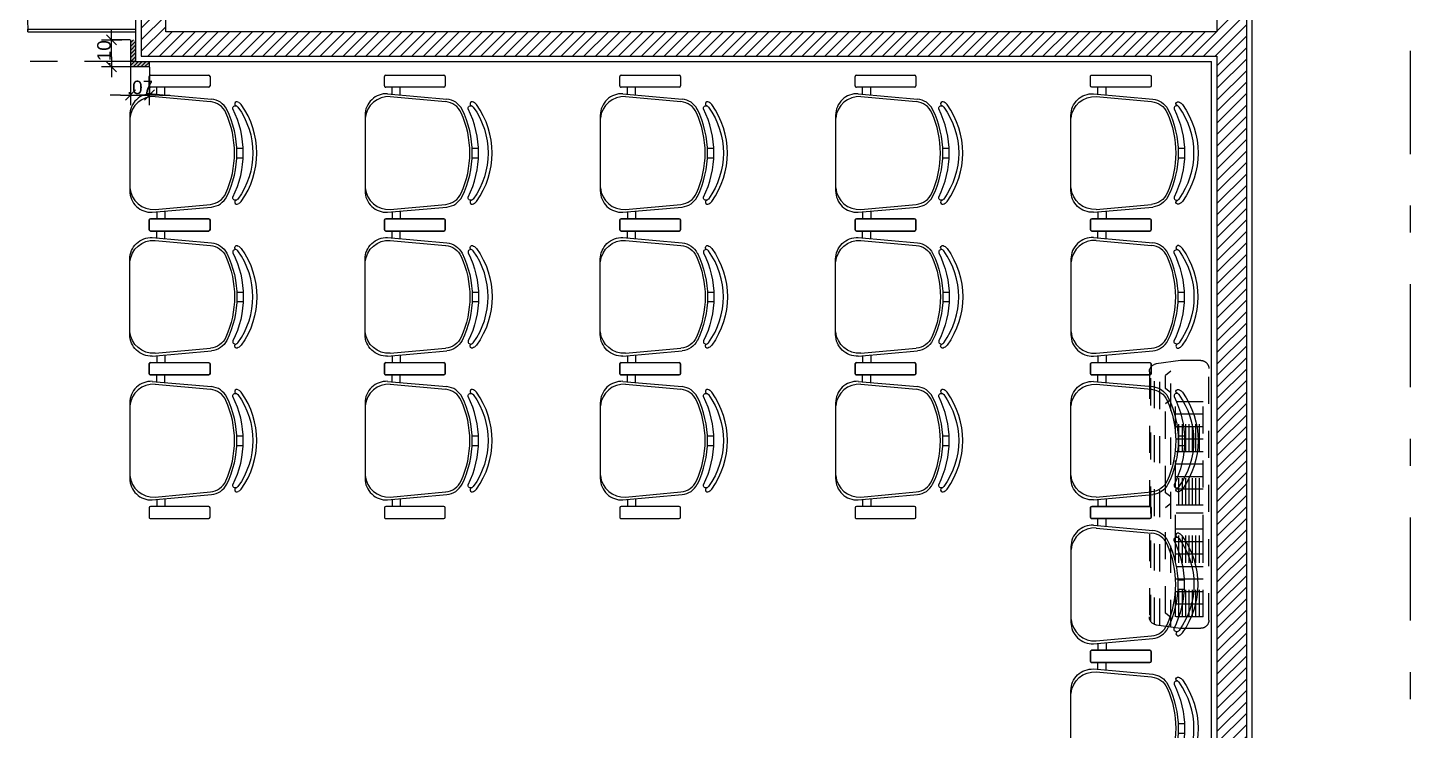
# Model space of a CAD drawing. Header units: millimetres. Extents: x 1999 to 2304, y 1614 to 1800.
# Drawn here: x 2213.6 to 2218.71, y 1625.58 to 1628.18 of the extents above; entities that cross this region are included whole.
import ezdxf

# ---------------------------------------------------------------- set-up
doc = ezdxf.new("R2010")
doc.units = ezdxf.units.MM
doc.header["$LTSCALE"] = 0.03
doc.header["$PDMODE"] = 34
doc.linetypes.add('DASHDOT', pattern=[25.4, 12.7, -6.35, 0, -6.35])
doc.linetypes.add('HIDDEN', pattern=[9.525, 6.35, -3.175])
for name, color, linetype in [('Ar condicionado', 3, 'Continuous'), ('BANCADAS', 5, 'Continuous'), ('COTA Especificações', 250, 'Continuous'), ('Esquadrias', 3, 'Continuous'), ('Layout', 6, 'Continuous'), ('PL1', 1, 'Continuous'), ('Projeção', 250, 'HIDDEN')]:
    doc.layers.add(name, color=color, linetype=linetype)
doc.styles.get("Standard").update_dxf_attribs({"font": 'arial.ttf'})
doc.dimstyles.new('TICK01', dxfattribs={"dimscale": 0, "dimtxt": 2, "dimasz": 1.5, "dimexe": 0.18, "dimexo": 0.06, "dimgap": 0.09, "dimtad": 1, "dimzin": 4, "dimdsep": 46, "dimtxsty": 'Standard', "dimblk": 'TICK1', "dimcen": 0.09, "dimclrd": 256, "dimclre": 256, "dimclrt": 4, "dimaunit": 1, "dimadec": 0, "dimazin": 0, "dimtfac": 1, "dimtix": 1, "dimtmove": 2, "dimatfit": 3, "dimldrblk": 'TICK1', "dimfxl": 1, "dimtolj": 1, "dimtzin": 12, "dimarcsym": 0})

# ---------------------------------------------------------------- blocks, each defined once
blk = doc.blocks.new('CADEIRA_03_PL')
at = {"layer": 'Layout', "color": 250, "linetype": 'ByBlock'}
for p, q in [((-0.0175, 0.1611), (-0.0175, 0.1846)), ((0.0175, 0.1611), (0.0175, 0.1846)), ((-0.2087, -0.1414), (-0.1898, 0.0632)), ((0.2087, -0.1414), (0.1898, 0.0632)), ((-0.2158, -0.105), (-0.2433, -0.105)), ((-0.2171, -0.135), (-0.2433, -0.135)), ((0.2158, -0.105), (0.2433, -0.105)), ((0.2171, -0.135), (0.2433, -0.135))]:
    blk.add_line(p, q, dxfattribs=at)
at = {"layer": 'Layout', "color": 5, "linetype": 'ByBlock'}
for p, q in [((-0.2883, -0.158), (-0.2883, 0.057)), ((-0.2833, 0.062), (-0.2483, 0.062)), ((-0.2433, 0.057), (-0.2433, -0.158)), ((0.2433, 0.057), (0.2433, -0.158)), ((0.2833, 0.062), (0.2483, 0.062)), ((0.2883, -0.158), (0.2883, 0.057)), ((-0.2483, -0.163), (-0.2833, -0.163)), ((0.2483, -0.163), (0.2833, -0.163))]:
    blk.add_line(p, q, dxfattribs=at)
at = {"layer": 'Layout', "linetype": 'ByBlock'}
for p, q in [((-0.2192, -0.1514), (-0.1996, 0.0673)), ((0.2192, -0.1514), (0.1996, 0.0673)), ((-0.1393, -0.235), (0.1393, -0.235))]:
    blk.add_line(p, q, dxfattribs=at)
at = {"layer": 'Layout', "color": 5, "linetype": 'ByBlock'}
blk.add_lwpolyline([(0.1631, 0.1462, 0.237888), (-0.1631, 0.1462, -0.605717), (-0.1738, 0.1603, -0.122717), (-0.17, 0.165, -0.323529), (0.17, 0.165, -0.122717), (0.1738, 0.1603, -0.605717)], format="xyb", close=True, dxfattribs=at)
blk.add_lwpolyline([(-0.17, 0.165, -0.323529), (0.17, 0.165, -0.122717), (0.1738, 0.1603, -0.605717), (0.1631, 0.1462, 0.237888), (-0.1631, 0.1462, -0.605717), (-0.1738, 0.1603)], format="xyb", dxfattribs=at)
for centre, radius, start, end in [((0, -0.0702), 0.3052, 54.1238, 125.8762), ((-0.1819, 0.1611), 0.00782, 134.6745, 330.1891), ((-0.1625, 0.155), 0.0275, 126.5429, 154.8545), ((-0.1625, 0.155), 0.0125, 126.8699, 154.8545), ((0.1819, 0.1611), 0.00782, 209.8109, 45.3255), ((0.1625, 0.155), 0.0275, 25.1455, 53.4571), ((-0.2833, 0.057), 0.005, 90, 180), ((-0.2483, 0.057), 0.005, 0, 90), ((0.2483, 0.057), 0.005, 90, 180), ((0.2833, 0.057), 0.005, 0, 90), ((-0.2833, -0.158), 0.005, 180, 270), ((-0.2483, -0.158), 0.005, 270, 0), ((0.2483, -0.158), 0.005, 180, 270), ((0.2833, -0.158), 0.005, 270, 0)]:
    blk.add_arc(centre, radius, start, end, dxfattribs=at)
at = {"layer": 'Layout', "linetype": 'ByBlock'}
for centre, radius, start, end in [((0, -0.2007), 0.3622, 63.6047, 116.3953), ((-0.1299, 0.061), 0.07, 116.3953, 174.8788), ((0.1299, 0.061), 0.07, 5.1212, 63.6047), ((-0.1393, -0.155), 0.08, 177.4308, 270), ((0.1393, -0.155), 0.08, 270, 2.5692)]:
    blk.add_arc(centre, radius, start, end, dxfattribs=at)
at = {"layer": 'Layout', "color": 250, "linetype": 'ByBlock'}
for centre, radius, start, end in [((-0.1201, 0.0568), 0.07, 114.2639, 174.7001), ((0, -0.2096), 0.3622, 65.7361, 114.2639), ((0.1201, 0.0568), 0.07, 5.2999, 65.7361), ((-0.1202, -0.1464), 0.0887, 176.7478, 264.4075), ((0.1202, -0.1464), 0.0887, 275.5925, 3.2522)]:
    blk.add_arc(centre, radius, start, end, dxfattribs=at)
blk = doc.blocks.new('porta de vidro.80.01')
at = {"layer": 'Esquadrias', "color": 6}
for p, q in [((-0.0449, -0.025), (-0.0449, 0.025)), ((-0.0449, 0.025), (-0.0419, 0.025)), ((-0.0289, 0.025), (-0.0319, 0.025)), ((-0.0289, -0.025), (-0.0289, 0.025)), ((-0.0419, -0.025), (-0.0449, -0.025)), ((-0.0289, -0.025), (-0.0319, -0.025))]:
    blk.add_line(p, q, dxfattribs=at)
at = {"layer": 'Esquadrias'}
blk.add_lwpolyline([(-0.0318, 0.7632), (-0.0319, -0.0368), (-0.0419, -0.0368), (-0.0418, 0.7632)], close=True, dxfattribs=at)
at = {"layer": 'Esquadrias', "color": 6}
for points in [[(-0.0462, -0.0048), (-0.0449, -0.0048), (-0.0449, 0.0048), (-0.0462, 0.0048)], [(-0.0277, -0.0048), (-0.0289, -0.0048), (-0.0289, 0.0048), (-0.0277, 0.0048)]]:
    blk.add_lwpolyline(points, close=True, dxfattribs=at)
blk.add_circle((-0.0368, 0), 0.00294, dxfattribs=at)
at = {"layer": 'Esquadrias', "color": 250}
for centre, radius, start, end in [((-0.0367, 0), 0.7633, 90.3775, 179.9991), ((-0.0375, 0.0004), 0.0375, 278.5833, 359.4644)]:
    blk.add_arc(centre, radius, start, end, dxfattribs=at)
blk = doc.blocks.new('ar projeção.01')
at = {"layer": 'Projeção', "ltscale": 0.5}
for p, q in [((-0.4525, -0.0212), (-0.4525, -0.123)), ((-0.4525, -0.0212), (-0.175, -0.0212)), ((-0.4525, -0.0344), (-0.07, -0.0344)), ((-0.4525, -0.0484), (-0.07, -0.0484)), ((-0.4062, -0.0212), (-0.4062, -0.123)), ((-0.36, -0.0212), (-0.36, -0.123)), ((-0.3137, -0.0212), (-0.3137, -0.123)), ((-0.2675, -0.0212), (-0.2675, -0.123)), ((-0.2212, -0.0212), (-0.2212, -0.123)), ((-0.175, -0.0212), (0.3425, -0.0212)), ((-0.175, -0.0212), (-0.175, -0.123)), ((-0.1287, -0.0212), (-0.1287, -0.123)), ((-0.07, -0.0212), (-0.07, -0.123)), ((-0.04, -0.0212), (-0.04, -0.123)), ((-0.04, -0.0344), (0.3425, -0.0344)), ((-0.04, -0.0484), (0.3425, -0.0484)), ((0.0188, -0.0212), (0.0188, -0.123)), ((0.065, -0.0212), (0.065, -0.123)), ((0.1113, -0.0212), (0.1113, -0.123)), ((0.1575, -0.0212), (0.1575, -0.123)), ((0.2038, -0.0212), (0.2038, -0.123)), ((0.25, -0.0212), (0.25, -0.123)), ((0.2963, -0.0212), (0.2963, -0.123)), ((0.3425, -0.0212), (0.3425, -0.123)), ((-0.4525, -0.0605), (-0.07, -0.0605)), ((-0.4525, -0.073), (-0.07, -0.073)), ((-0.4525, -0.0855), (-0.07, -0.0855)), ((-0.4525, -0.098), (-0.07, -0.098)), ((-0.04, -0.0605), (0.3425, -0.0605)), ((-0.04, -0.073), (0.3425, -0.073)), ((-0.04, -0.0855), (0.3425, -0.0855)), ((-0.04, -0.098), (0.3425, -0.098)), ((-0.4902, -0.14), (0.4902, -0.14)), ((-0.455, -0.14), (-0.4395, -0.1602)), ((-0.4525, -0.1105), (-0.07, -0.1105)), ((-0.4525, -0.123), (-0.175, -0.123)), ((-0.175, -0.123), (0.3425, -0.123)), ((-0.0341, -0.14), (-0.0495, -0.1602)), ((-0.04, -0.1105), (0.3425, -0.1105)), ((-0.0096, -0.14), (0.0059, -0.1602)), ((0.3504, -0.14), (0.335, -0.1602)), ((0.3756, -0.14), (0.391, -0.1602)), ((0.455, -0.14), (0.4395, -0.1602)), ((-0.4845, -0.1812), (0.4845, -0.1812)), ((-0.481, -0.2009), (0.481, -0.2009)), ((-0.4395, -0.1602), (-0.0495, -0.1602)), ((0.0059, -0.1602), (0.335, -0.1602)), ((0.391, -0.1602), (0.4395, -0.1602)), ((-0.4709, -0.2141), (0.4709, -0.2141))]:
    blk.add_line(p, q, dxfattribs=at)
blk.add_lwpolyline([(-0.4531, -0.22, -0.36397), (-0.4826, -0.1952), (-0.495, -0.105), (-0.495, -0.03, -0.414214), (-0.465, 0), (0.465, 0, -0.414214), (0.495, -0.03), (0.495, -0.105), (0.4826, -0.1952, -0.36397), (0.4531, -0.22)], format="xyb", close=True, dxfattribs=at)
blk = doc.blocks.new('TICK1')
for p, q in [((-1, 0), (1, 0)), ((0.5, 0.5), (-0.5, -0.5)), ((0, 1), (0, -1))]:
    blk.add_line(p, q)
blk = doc.blocks.new('*D767')
at = {"layer": 'COTA Especificações', "linetype": 'HIDDEN', "lineweight": -2, "ltscale": 0.004, "transparency": 16777216}
for p, q in [((2213.9823, 1628.0354), (2213.9823, 1627.9284)), ((2214.0523, 1628.0354), (2214.0523, 1627.9284))]:
    blk.add_line(p, q, dxfattribs=at)
at = {"layer": 'COTA Especificações', "lineweight": -2, "ltscale": 0.004, "transparency": 16777216}
for p, q in [((2213.9448, 1627.9329), (2213.9073, 1627.9329)), ((2213.9823, 1627.9329), (2214.0523, 1627.9329)), ((2214.0898, 1627.9329), (2214.1273, 1627.9329))]:
    blk.add_line(p, q, dxfattribs=at)
at = {"layer": 'DEFPOINTS', "color": 0, "ltscale": 0.004, "transparency": 16777216}
for p in [(2213.9823, 1628.0369), (2214.0523, 1628.0369), (2214.0523, 1627.9329)]:
    blk.add_point(p, dxfattribs=at)
at = {"layer": 'COTA Especificações', "lineweight": -2, "ltscale": 0.004, "transparency": 16777216, "xscale": 0.03750001744960537, "yscale": 0.03750001744960537, "zscale": 0.03750001744960537}
blk.add_blockref('TICK1', (2213.9823, 1627.9329), dxfattribs=at)
at = {"layer": 'COTA Especificações', "lineweight": -2, "ltscale": 0.004, "transparency": 16777216, "xscale": 0.03750001744960537, "yscale": 0.03750001744960537, "zscale": 0.03750001744960537, "rotation": 180}
blk.add_blockref('TICK1', (2214.0523, 1627.9329), dxfattribs=at)
at = {"layer": 'COTA Especificações', "color": 4, "ltscale": 0.004, "transparency": 16777216, "insert": (2214.0173, 1627.9607), "char_height": 0.05, "attachment_point": 5}
blk.add_mtext('\\A1;.07', dxfattribs=at)
blk = doc.blocks.new('*D768')
at = {"layer": 'COTA Especificações', "linetype": 'HIDDEN', "lineweight": -2, "ltscale": 0.004, "transparency": 16777216}
for p, q in [((2213.9808, 1628.1369), (2213.9078, 1628.1369)), ((2213.9808, 1628.0369), (2213.9078, 1628.0369))]:
    blk.add_line(p, q, dxfattribs=at)
at = {"layer": 'COTA Especificações', "lineweight": -2, "ltscale": 0.004, "transparency": 16777216}
blk.add_line((2213.9123, 1628.0744), (2213.9123, 1628.0994), dxfattribs=at)
at = {"layer": 'DEFPOINTS', "color": 0, "ltscale": 0.004, "transparency": 16777216}
for p in [(2213.9123, 1628.1369), (2213.9823, 1628.1369), (2213.9823, 1628.0369)]:
    blk.add_point(p, dxfattribs=at)
at = {"layer": 'COTA Especificações', "lineweight": -2, "ltscale": 0.004, "transparency": 16777216, "xscale": 0.03750001744960537, "yscale": 0.03750001744960537, "zscale": 0.03750001744960537}
for p, rotation in [((2213.9123, 1628.1369), 90), ((2213.9123, 1628.0369), 270)]:
    blk.add_blockref('TICK1', p, dxfattribs=dict(at, rotation=rotation))
at = {"layer": 'COTA Especificações', "color": 4, "ltscale": 0.004, "transparency": 16777216, "insert": (2213.8845, 1628.0869), "char_height": 0.05, "attachment_point": 5, "rotation": 90}
blk.add_mtext('\\A1;.10', dxfattribs=at)

msp = doc.modelspace()

# ---------------------------------------------------------------- hatches: boundary and pattern name
at = {"layer": 'BANCADAS'}
h = msp.add_hatch(color=9, dxfattribs=at)
h.dxf.hatch_style = 1
h.paths.add_polyline_path([(2213.9823, 1628.0371), (2214.0023, 1628.0569), (2214.0023, 1628.1369), (2213.9823, 1628.1369)])
h.paths.add_polyline_path([(2213.9823, 1628.0369), (2214.0523, 1628.0369), (2214.0523, 1628.0569), (2214.0023, 1628.0569)])
h = msp.add_hatch(dxfattribs=at)
h.set_pattern_fill('_USER', color=6, scale=0.01, angle=45, pattern_type=0)
h.set_pattern_definition([(45, (174.369163, 1.93028), (-0.00707106781, 0.00707106781), [])])
h.paths.add_polyline_path([(2214.0523, 1628.0569), (2214.0523, 1628.0369), (2213.9823, 1628.0369), (2213.9823, 1628.1369), (2214.0023, 1628.1369), (2214.0023, 1628.0569)])
at = {"layer": 'PL1'}
h = msp.add_hatch(dxfattribs=at)
h.set_pattern_fill('_USER', color=251, scale=0.03, angle=45, pattern_type=0)
h.set_pattern_definition([(45, (174.669163, -0.952507), (-0.02121320344, 0.02121320344), [])])
h.paths.add_polyline_path([(2214.0223, 1629.5044), (2214.1123, 1629.5044), (2214.1123, 1631.0109), (2214.0223, 1631.0109)])
h.paths.add_polyline_path([(2218.7143, 1631.0819), (2218.7143, 1631.1919), (2218.0803, 1631.1919), (2218.0803, 1632.2009), (2217.9993, 1632.2009), (2217.9993, 1632.0909), (2214.1123, 1632.0909), (2214.1123, 1632.1409), (2214.0223, 1632.1409), (2214.0223, 1631.9509), (2214.1123, 1631.9509), (2214.1123, 1632.0009), (2216.7293, 1632.0009), (2216.7293, 1630.3309), (2216.8893, 1630.3309), (2216.8893, 1630.4409), (2216.8393, 1630.4409), (2216.8393, 1631.9809), (2217.9793, 1631.9809), (2217.9793, 1630.4409), (2217.5293, 1630.4409), (2217.5293, 1630.3309), (2217.9993, 1630.3309), (2217.9993, 1628.1669), (2214.1123, 1628.1669), (2214.1123, 1628.4644), (2214.0223, 1628.4644), (2214.0223, 1628.0769), (2217.9993, 1628.0769), (2217.9993, 1624.8369), (2215.6223, 1624.8369), (2215.6223, 1624.5489), (2218.1593, 1624.5489), (2218.1593, 1624.8089), (2218.1093, 1624.8089), (2218.1093, 1629.7709), (2218.7143, 1629.7709), (2218.7143, 1629.8809), (2218.2593, 1629.8809), (2218.2593, 1630.0309), (2218.1093, 1630.0309), (2218.1093, 1631.0819)])

# ---------------------------------------------------------------- linework, layer by layer
at = {"color": 5, "linetype": 'DASHDOT'}
msp.add_line((2218.7143, 1625.1289), (2218.7143, 1639.3739), dxfattribs=at)
at = {"layer": 'BANCADAS', "color": 3}
for p, q in [((2213.9823, 1628.1369), (2213.9823, 1628.0369)), ((2214.0523, 1628.0369), (2214.0523, 1628.0569)), ((2214.0523, 1628.0369), (2213.9823, 1628.0369))]:
    msp.add_line(p, q, dxfattribs=at)
at = {"layer": 'Esquadrias'}
for p, q in [((2213.6023, 1628.1669), (2213.6023, 1628.1769)), ((2213.6023, 1628.1769), (2214.0023, 1628.1769)), ((2213.6023, 1628.1669), (2214.0023, 1628.1669))]:
    msp.add_line(p, q, dxfattribs=at)
at = {"layer": 'PL1'}
for p, q in [((2218.1293, 1624.8289), (2218.1293, 1629.7509)), ((2214.0023, 1628.0569), (2214.0023, 1628.4844)), ((2214.0023, 1628.0569), (2217.9793, 1628.0569)), ((2217.9793, 1624.8569), (2217.9793, 1628.0569))]:
    msp.add_line(p, q, dxfattribs=at)
at = {"layer": 'PL1', "color": 6}
for points in [[(2217.9993, 1630.3309), (2217.9993, 1628.1669), (2214.1123, 1628.1669), (2214.1123, 1628.4644)], [(2218.1093, 1624.8089), (2218.1093, 1629.7709), (2218.7143, 1629.7709)], [(2214.0223, 1628.4644), (2214.0223, 1628.0769), (2217.9993, 1628.0769), (2217.9993, 1624.8369)]]:
    msp.add_lwpolyline(points, dxfattribs=at)
at = {"layer": 'Projeção', "linetype": 'DASHDOT', "ltscale": 0.5}
msp.add_line((2214.0023, 1628.0569), (2212.8023, 1628.0569), dxfattribs=at)

# ---------------------------------------------------------------- block references
at = {"layer": 'Ar condicionado', "xscale": -1, "rotation": 270}
msp.add_blockref('ar projeção.01', (2217.9693, 1626.4569), dxfattribs=at)
at = {"layer": 'Esquadrias', "xscale": -1}
msp.add_blockref('porta de vidro.80.01', (2212.8023, 1628.1719), dxfattribs=at)
at = {"layer": 'Layout', "rotation": 270}
for p in [(2214.2143, 1627.7186), (2215.0843, 1627.7186), (2215.9543, 1627.7186), (2216.8243, 1627.7186), (2217.6943, 1627.187), (2214.2143, 1626.6555), (2215.0843, 1626.6555), (2215.9543, 1626.6555), (2216.8243, 1626.6555), (2217.6943, 1626.1239)]:
    msp.add_blockref('CADEIRA_03_PL', p, dxfattribs=at)
at = {"layer": 'Layout', "xscale": -1, "rotation": 270}
for p in [(2217.6943, 1627.7186), (2214.2143, 1627.187), (2215.0843, 1627.187), (2215.9543, 1627.187), (2216.8243, 1627.187), (2217.6943, 1626.6555), (2217.6943, 1625.5923)]:
    msp.add_blockref('CADEIRA_03_PL', p, dxfattribs=at)

# ---------------------------------------------------------------- dimensions: what is measured, and where the dimension line sits
at = {"layer": 'COTA Especificações', "ltscale": 0.004}
dim = msp.add_linear_dim(base=(2213.9123, 1628.1369), p1=(2213.9823, 1628.0369), p2=(2213.9823, 1628.1369), angle=90, dimstyle='TICK01', override={"dimscale": 0.025}, dxfattribs=at)
dim.commit()
dim.dimension.update_dxf_attribs({"geometry": '*D768', "text_midpoint": (2213.8845, 1628.0869)})
dim = msp.add_linear_dim(base=(2214.0523, 1627.9329), p1=(2213.9823, 1628.0369), p2=(2214.0523, 1628.0369), dimstyle='TICK01', override={"dimscale": 0.025}, dxfattribs=at)
dim.commit()
dim.dimension.update_dxf_attribs({"geometry": '*D767', "text_midpoint": (2214.0173, 1627.9607)})

doc.saveas('drawing.dxf')
